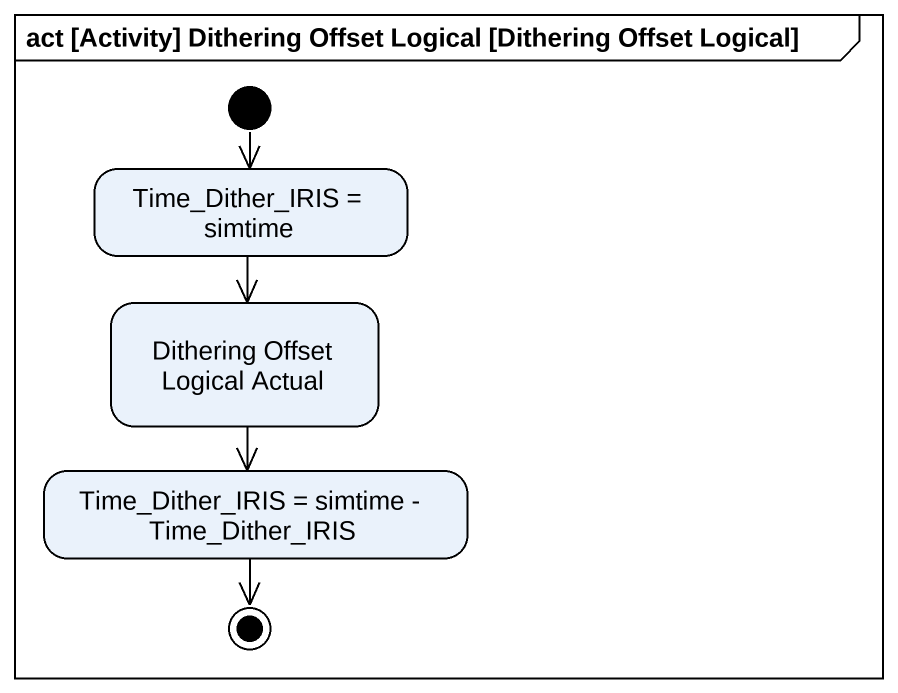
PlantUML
@startuml
mainframe act [Activity] Dithering Offset Logical [Dithering Offset Logical]
hide empty description
state "Time_Dither_IRIS = simtime" as Time_Dither_IRIS_simtime
state "Dithering Offset Logical Actual" as Dithering_Offset_Logical
state "Time_Dither_IRIS = simtime - Time_Dither_IRIS" as Time_Dither_IRIS_simtime_2
[*] --> Time_Dither_IRIS_simtime
Time_Dither_IRIS_simtime --> Dithering_Offset_Logical
Dithering_Offset_Logical --> Time_Dither_IRIS_simtime_2
Time_Dither_IRIS_simtime_2 --> [*]
@enduml
